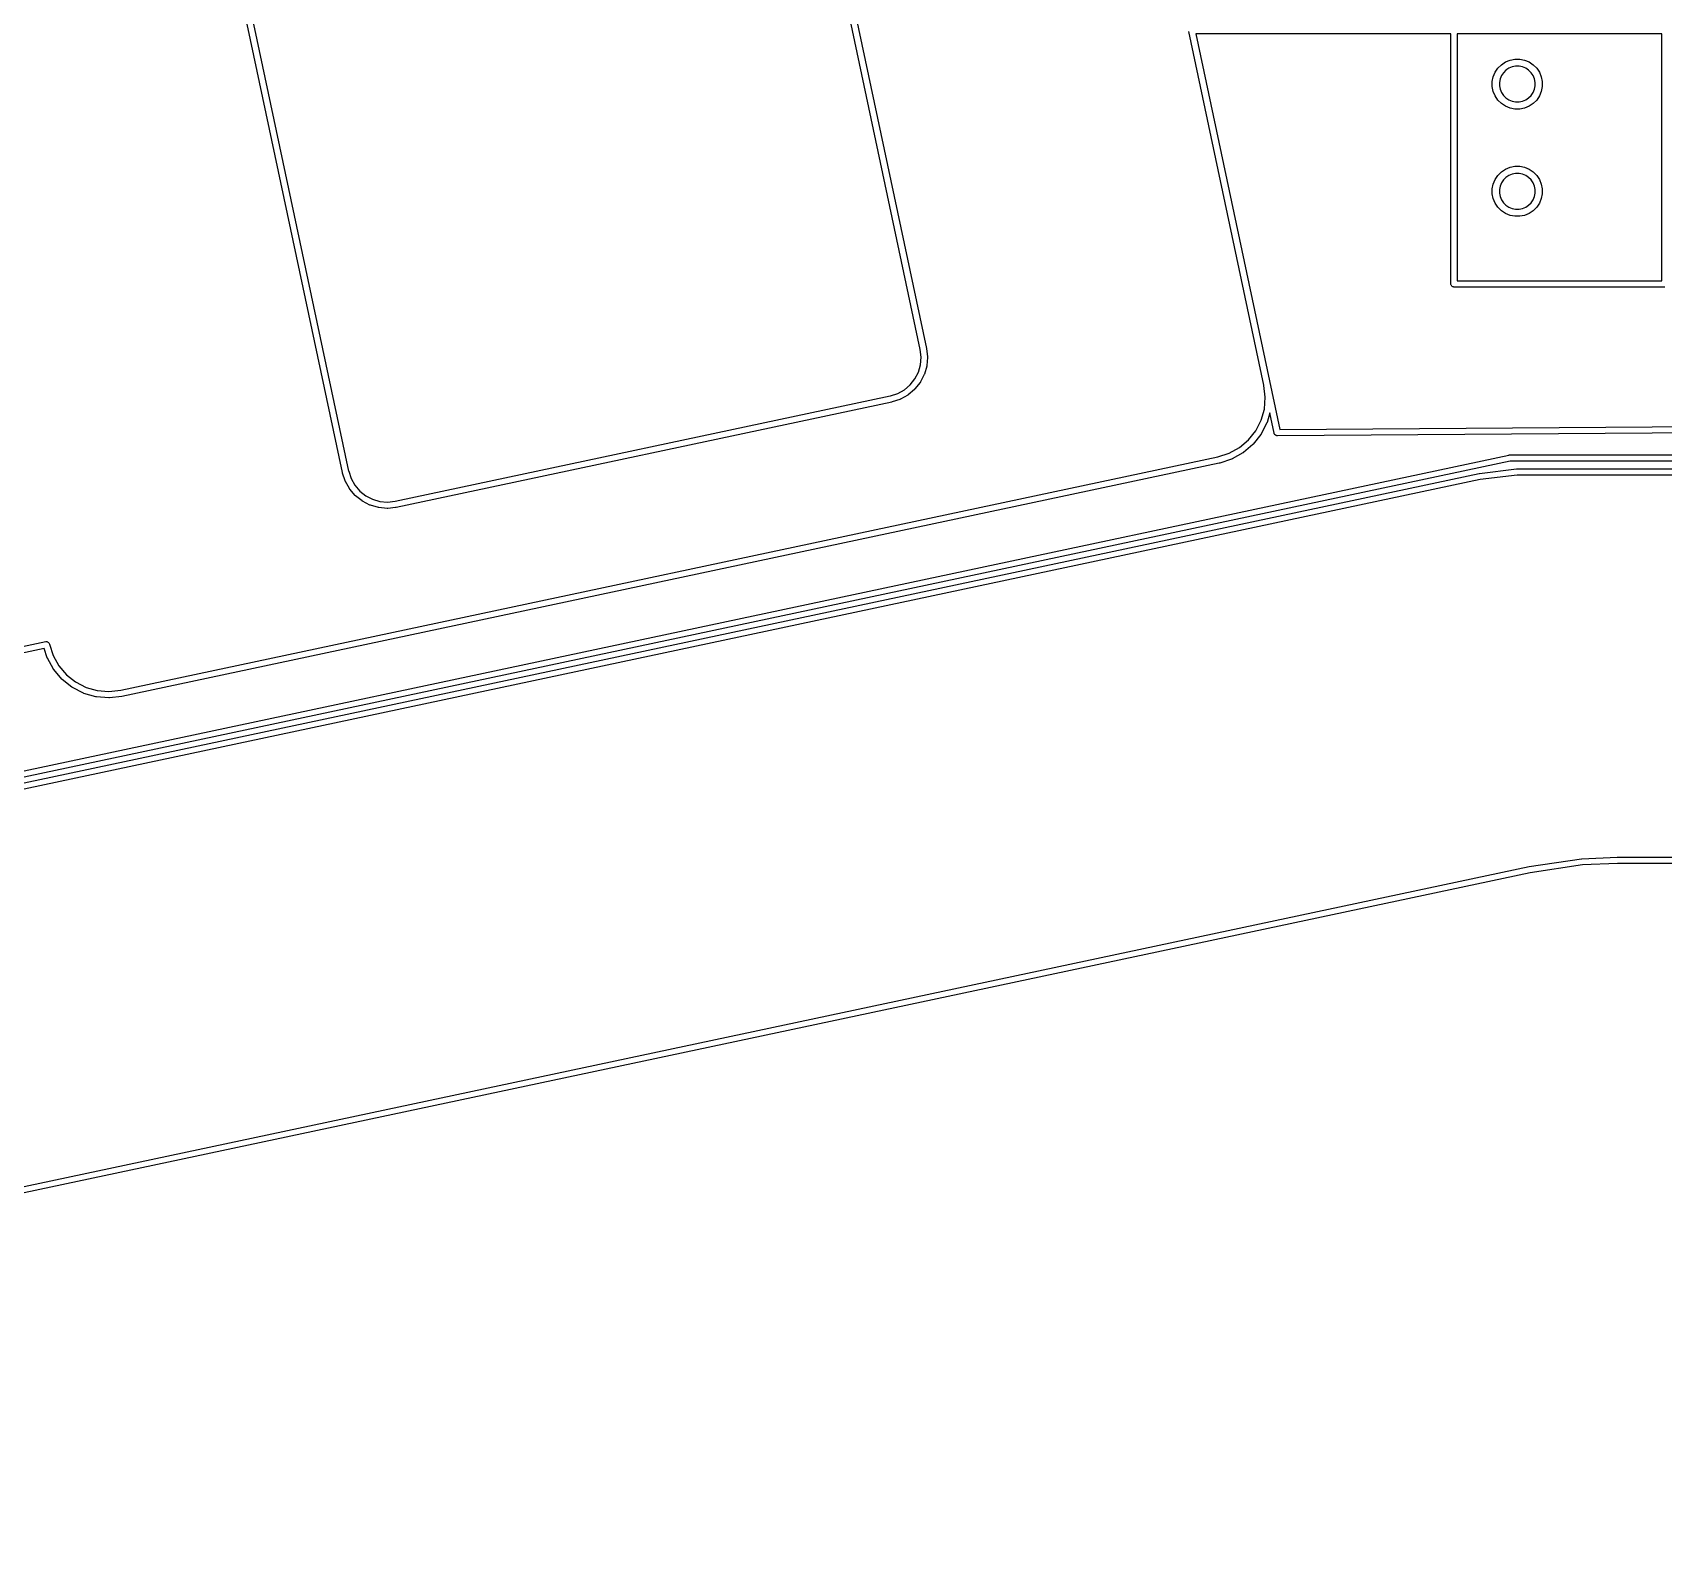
# Model space of a CAD drawing. Extents: x 18 to 369, y 6 to 139.
# Drawn here: x 253.19 to 291.83, y 5.84 to 41.82 of the extents above; entities that cross this region are included whole.
import ezdxf

# ---------------------------------------------------------------- set-up
doc = ezdxf.new("R2010")
doc.units = 0
doc.layers.add('BLACK', color=7, linetype='CONTINUOUS')

msp = doc.modelspace()

# ---------------------------------------------------------------- linework, layer by layer
at = {"layer": 'BLACK', "linetype": 'CONTINUOUS'}
for p, q in [((274.224, 34.3187), (271.73, 46.0528)), ((271.876, 46.0878), (274.372, 34.3428)), ((260.531, 31.4009), (258.035, 43.1459)), ((258.183, 43.1699), (260.677, 31.4358)), ((282.369, 33.4694), (280.587, 41.8513)), ((286.799, 41.7951), (280.752, 41.7951)), ((280.752, 41.7951), (282.744, 32.4253)), ((286.799, 35.8756), (286.799, 41.7951)), ((291.799, 41.7951), (286.949, 41.7951)), ((286.949, 41.7951), (286.949, 35.9469)), ((291.799, 35.9469), (291.799, 41.7951)), ((287.848, 40.8842), (287.913, 40.9811)), ((287.913, 40.9811), (287.995, 41.0636)), ((287.995, 41.0636), (288.092, 41.1284)), ((288.092, 41.1284), (288.2, 41.1731)), ((288.172, 40.9785), (288.103, 40.9322)), ((288.249, 41.0104), (288.172, 40.9785)), ((288.2, 41.1731), (288.314, 41.1958)), ((288.331, 41.0266), (288.249, 41.0104)), ((288.314, 41.1958), (288.431, 41.1958)), ((288.414, 41.0266), (288.331, 41.0266)), ((288.496, 41.0104), (288.414, 41.0266)), ((288.431, 41.1958), (288.545, 41.1731)), ((288.573, 40.9785), (288.496, 41.0104)), ((288.545, 41.1731), (288.653, 41.1284)), ((288.642, 40.9322), (288.573, 40.9785)), ((288.653, 41.1284), (288.75, 41.0636)), ((288.75, 41.0636), (288.833, 40.9811)), ((288.833, 40.9811), (288.897, 40.8842)), ((287.78, 40.662), (287.803, 40.7764)), ((287.78, 40.5454), (287.78, 40.662)), ((287.803, 40.7764), (287.848, 40.8842)), ((287.966, 40.727), (287.95, 40.6453)), ((287.95, 40.6453), (287.95, 40.562)), ((287.998, 40.804), (287.966, 40.727)), ((288.044, 40.8733), (287.998, 40.804)), ((288.103, 40.9322), (288.044, 40.8733)), ((288.701, 40.8733), (288.642, 40.9322)), ((288.747, 40.804), (288.701, 40.8733)), ((288.779, 40.727), (288.747, 40.804)), ((288.796, 40.6453), (288.779, 40.727)), ((288.796, 40.562), (288.796, 40.6453)), ((288.897, 40.8842), (288.942, 40.7764)), ((288.942, 40.7764), (288.965, 40.662)), ((288.965, 40.662), (288.965, 40.5454)), ((287.803, 40.431), (287.78, 40.5454)), ((287.848, 40.3232), (287.803, 40.431)), ((287.913, 40.2262), (287.848, 40.3232)), ((287.995, 40.1437), (287.913, 40.2262)), ((287.95, 40.562), (287.966, 40.4803)), ((287.966, 40.4803), (287.998, 40.4033)), ((287.998, 40.4033), (288.044, 40.3341)), ((288.044, 40.3341), (288.103, 40.2751)), ((288.103, 40.2751), (288.172, 40.2289)), ((288.172, 40.2289), (288.249, 40.197)), ((288.249, 40.197), (288.331, 40.1807)), ((288.414, 40.1807), (288.496, 40.197)), ((288.496, 40.197), (288.573, 40.2289)), ((288.573, 40.2289), (288.642, 40.2751)), ((288.642, 40.2751), (288.701, 40.3341)), ((288.701, 40.3341), (288.747, 40.4033)), ((288.747, 40.4033), (288.779, 40.4803)), ((288.833, 40.2262), (288.75, 40.1437)), ((288.779, 40.4803), (288.796, 40.562)), ((288.897, 40.3232), (288.833, 40.2262)), ((288.942, 40.431), (288.897, 40.3232)), ((288.965, 40.5454), (288.942, 40.431)), ((288.092, 40.0789), (287.995, 40.1437)), ((288.2, 40.0343), (288.092, 40.0789)), ((288.314, 40.0115), (288.2, 40.0343)), ((288.431, 40.0115), (288.314, 40.0115)), ((288.331, 40.1807), (288.414, 40.1807)), ((288.545, 40.0343), (288.431, 40.0115)), ((288.653, 40.0789), (288.545, 40.0343)), ((288.75, 40.1437), (288.653, 40.0789)), ((288.2, 38.6331), (288.314, 38.6558)), ((288.314, 38.6558), (288.431, 38.6558)), ((288.431, 38.6558), (288.545, 38.6331)), ((287.803, 38.2364), (287.848, 38.3442)), ((287.848, 38.3442), (287.913, 38.4411)), ((287.913, 38.4411), (287.995, 38.5236)), ((287.998, 38.264), (287.966, 38.187)), ((287.995, 38.5236), (288.092, 38.5884)), ((288.044, 38.3333), (287.998, 38.264)), ((288.103, 38.3922), (288.044, 38.3333)), ((288.092, 38.5884), (288.2, 38.6331)), ((288.172, 38.4385), (288.103, 38.3922)), ((288.249, 38.4704), (288.172, 38.4385)), ((288.331, 38.4866), (288.249, 38.4704)), ((288.414, 38.4866), (288.331, 38.4866)), ((288.496, 38.4704), (288.414, 38.4866)), ((288.573, 38.4385), (288.496, 38.4704)), ((288.545, 38.6331), (288.653, 38.5884)), ((288.642, 38.3922), (288.573, 38.4385)), ((288.701, 38.3333), (288.642, 38.3922)), ((288.653, 38.5884), (288.75, 38.5236)), ((288.747, 38.264), (288.701, 38.3333)), ((288.779, 38.187), (288.747, 38.264)), ((288.75, 38.5236), (288.833, 38.4411)), ((288.833, 38.4411), (288.897, 38.3442)), ((288.897, 38.3442), (288.942, 38.2364)), ((287.78, 38.122), (287.803, 38.2364)), ((287.78, 38.0054), (287.78, 38.122)), ((287.803, 37.891), (287.78, 38.0054)), ((287.848, 37.7832), (287.803, 37.891)), ((287.966, 38.187), (287.95, 38.1053)), ((287.95, 38.1053), (287.95, 38.022)), ((287.95, 38.022), (287.966, 37.9403)), ((287.966, 37.9403), (287.998, 37.8633)), ((288.747, 37.8633), (288.779, 37.9403)), ((288.796, 38.1053), (288.779, 38.187)), ((288.779, 37.9403), (288.796, 38.022)), ((288.796, 38.022), (288.796, 38.1053)), ((288.942, 37.891), (288.897, 37.7832)), ((288.942, 38.2364), (288.965, 38.122)), ((288.965, 38.0054), (288.942, 37.891)), ((288.965, 38.122), (288.965, 38.0054)), ((287.913, 37.6862), (287.848, 37.7832)), ((287.995, 37.6037), (287.913, 37.6862)), ((288.092, 37.5389), (287.995, 37.6037)), ((287.998, 37.8633), (288.044, 37.7941)), ((288.044, 37.7941), (288.103, 37.7351)), ((288.2, 37.4943), (288.092, 37.5389)), ((288.103, 37.7351), (288.172, 37.6889)), ((288.172, 37.6889), (288.249, 37.657)), ((288.314, 37.4715), (288.2, 37.4943)), ((288.249, 37.657), (288.331, 37.6407)), ((288.331, 37.6407), (288.414, 37.6407)), ((288.414, 37.6407), (288.496, 37.657)), ((288.545, 37.4943), (288.431, 37.4715)), ((288.496, 37.657), (288.573, 37.6889)), ((288.653, 37.5389), (288.545, 37.4943)), ((288.573, 37.6889), (288.642, 37.7351)), ((288.642, 37.7351), (288.701, 37.7941)), ((288.75, 37.6037), (288.653, 37.5389)), ((288.701, 37.7941), (288.747, 37.8633)), ((288.833, 37.6862), (288.75, 37.6037)), ((288.897, 37.7832), (288.833, 37.6862)), ((288.431, 37.4715), (288.314, 37.4715)), ((286.949, 35.9469), (291.799, 35.9469)), ((286.799, 35.8719), (286.799, 35.8756)), ((286.8, 35.8572), (286.799, 35.8719)), ((286.805, 35.8431), (286.8, 35.8572)), ((286.812, 35.8301), (286.805, 35.8431)), ((286.821, 35.8186), (286.812, 35.8301)), ((286.833, 35.8093), (286.821, 35.8186)), ((286.846, 35.8023), (286.833, 35.8093)), ((286.86, 35.798), (286.846, 35.8023)), ((286.871, 35.7969), (286.86, 35.798)), ((286.874, 35.7966), (286.871, 35.7969)), ((286.871, 35.7969), (286.871, 35.7969)), ((286.878, 35.7969), (286.874, 35.7966)), ((291.871, 35.7969), (286.878, 35.7969)), ((274.244, 34.1358), (274.224, 34.3187)), ((274.229, 33.956), (274.244, 34.1358)), ((274.372, 34.3428), (274.373, 34.3393)), ((274.373, 34.3393), (274.373, 34.3392)), ((274.373, 34.3392), (274.394, 34.1453)), ((274.395, 34.1306), (274.378, 33.9362)), ((274.394, 34.1453), (274.394, 34.1442)), ((274.394, 34.1442), (274.394, 34.1374)), ((274.394, 34.1374), (274.395, 34.1306)), ((274.097, 33.6221), (274.18, 33.7826)), ((274.18, 33.7826), (274.229, 33.956)), ((274.316, 33.7205), (274.227, 33.547)), ((274.319, 33.7268), (274.316, 33.7205)), ((274.322, 33.7331), (274.319, 33.7268)), ((274.376, 33.9217), (274.322, 33.7341)), ((274.322, 33.7341), (274.322, 33.7331)), ((274.377, 33.9285), (274.376, 33.9217)), ((274.378, 33.9351), (274.377, 33.9285)), ((274.378, 33.9362), (274.378, 33.9361)), ((274.378, 33.9361), (274.378, 33.9361)), ((274.378, 33.9361), (274.378, 33.9351)), ((273.515, 33.2188), (273.69, 33.2756)), ((273.69, 33.2756), (273.848, 33.3637)), ((273.848, 33.3637), (273.985, 33.4806)), ((273.933, 33.2402), (273.927, 33.2363)), ((273.938, 33.244), (273.933, 33.2402)), ((273.939, 33.2447), (273.938, 33.244)), ((274.088, 33.3712), (273.939, 33.2447)), ((273.939, 33.2447), (273.939, 33.2447)), ((273.939, 33.2447), (273.939, 33.2447)), ((273.985, 33.4806), (274.097, 33.6221)), ((274.093, 33.3761), (274.088, 33.3712)), ((274.097, 33.3809), (274.093, 33.3761)), ((274.098, 33.3817), (274.097, 33.3809)), ((274.219, 33.5346), (274.098, 33.3817)), ((274.098, 33.3817), (274.098, 33.3817)), ((274.098, 33.3817), (274.098, 33.3817)), ((274.223, 33.5404), (274.219, 33.5346)), ((274.227, 33.546), (274.223, 33.5404)), ((274.227, 33.547), (274.227, 33.5469)), ((274.227, 33.5469), (274.227, 33.5469)), ((274.227, 33.5469), (274.227, 33.546)), ((282.37, 33.4639), (282.369, 33.4694)), ((282.401, 33.1838), (282.37, 33.4639)), ((261.778, 30.724), (273.512, 33.2181)), ((273.547, 33.0722), (261.802, 30.5757)), ((273.512, 33.2181), (273.515, 33.2188)), ((273.551, 33.073), (273.547, 33.0722)), ((273.547, 33.0722), (273.547, 33.0722)), ((273.554, 33.074), (273.551, 33.073)), ((273.557, 33.0746), (273.554, 33.074)), ((273.558, 33.0749), (273.557, 33.0746)), ((273.743, 33.1352), (273.558, 33.0749)), ((273.75, 33.138), (273.743, 33.1352)), ((273.756, 33.1406), (273.75, 33.138)), ((273.757, 33.1411), (273.756, 33.1406)), ((273.927, 33.2363), (273.757, 33.1411)), ((273.757, 33.1411), (273.757, 33.1411)), ((273.757, 33.1411), (273.757, 33.1411)), ((282.301, 32.6394), (282.378, 32.9067)), ((282.378, 32.9067), (282.401, 33.1838)), ((282.174, 32.3922), (282.301, 32.6394)), ((282.438, 32.5774), (282.304, 32.3171)), ((282.441, 32.5838), (282.438, 32.5774)), ((282.443, 32.59), (282.441, 32.5838)), ((282.508, 32.815), (282.443, 32.591)), ((282.443, 32.591), (282.443, 32.59)), ((282.609, 32.3382), (282.508, 32.815)), ((282.744, 32.4253), (305.361, 32.5763)), ((281.79, 31.9941), (282.001, 32.1743)), ((282.001, 32.1743), (282.174, 32.3922)), ((282.296, 32.3047), (282.114, 32.0753)), ((282.3, 32.3105), (282.296, 32.3047)), ((282.304, 32.3161), (282.3, 32.3105)), ((282.304, 32.3171), (282.304, 32.3161)), ((282.609, 32.3347), (282.609, 32.3382)), ((282.611, 32.331), (282.609, 32.3347)), ((282.611, 32.3307), (282.611, 32.331)), ((282.612, 32.3273), (282.611, 32.3307)), ((282.614, 32.3206), (282.612, 32.3273)), ((282.614, 32.3204), (282.614, 32.3206)), ((282.614, 32.3202), (282.614, 32.3204)), ((282.617, 32.3138), (282.614, 32.3202)), ((282.621, 32.3076), (282.617, 32.3138)), ((282.621, 32.3075), (282.621, 32.3076)), ((282.621, 32.3073), (282.621, 32.3075)), ((282.626, 32.3017), (282.621, 32.3073)), ((282.63, 32.2963), (282.626, 32.3017)), ((282.63, 32.2961), (282.63, 32.2963)), ((282.631, 32.296), (282.63, 32.2961)), ((282.636, 32.2914), (282.631, 32.296)), ((282.642, 32.287), (282.636, 32.2914)), ((282.642, 32.2869), (282.642, 32.287)), ((282.642, 32.2867), (282.642, 32.2869)), ((282.649, 32.2833), (282.642, 32.2867)), ((282.655, 32.2801), (282.649, 32.2833)), ((282.655, 32.2799), (282.655, 32.2801)), ((282.655, 32.2801), (282.655, 32.2801)), ((282.662, 32.2779), (282.655, 32.2799)), ((282.669, 32.2759), (282.662, 32.2779)), ((282.669, 32.2758), (282.669, 32.2759)), ((282.669, 32.2759), (282.669, 32.2759)), ((282.677, 32.2752), (282.669, 32.2758)), ((282.68, 32.2749), (282.677, 32.2752)), ((282.684, 32.2746), (282.68, 32.2749)), ((282.68, 32.2749), (282.68, 32.2749)), ((282.688, 32.275), (282.684, 32.2746)), ((305.434, 32.4268), (282.688, 32.275)), ((193.464, 11.6855), (288.175, 31.8171)), ((255.277, 26.2445), (281.273, 31.77)), ((281.273, 31.77), (281.279, 31.7714)), ((281.279, 31.7714), (281.547, 31.8584)), ((281.6, 31.718), (281.322, 31.6276)), ((281.547, 31.8584), (281.79, 31.9941)), ((281.607, 31.7207), (281.6, 31.718)), ((281.613, 31.7234), (281.607, 31.7207)), ((281.614, 31.7239), (281.613, 31.7234)), ((281.869, 31.8667), (281.614, 31.7239)), ((281.614, 31.7239), (281.614, 31.7239)), ((281.614, 31.7239), (281.614, 31.7239)), ((281.875, 31.8706), (281.869, 31.8667)), ((281.881, 31.8744), (281.875, 31.8706)), ((282.104, 32.0648), (281.881, 31.8751)), ((281.881, 31.8751), (281.881, 31.8751)), ((281.881, 31.8751), (281.881, 31.8751)), ((281.881, 31.8751), (281.881, 31.8744)), ((282.109, 32.0697), (282.104, 32.0648)), ((282.114, 32.0745), (282.109, 32.0697)), ((282.114, 32.0753), (282.114, 32.0745)), ((288.175, 31.8171), (288.179, 31.8183)), ((288.179, 31.8183), (288.186, 31.8189)), ((288.186, 31.8189), (288.193, 31.8197)), ((288.193, 31.8197), (288.197, 31.8193)), ((288.197, 31.8193), (330.265, 31.8193)), ((288.202, 31.6693), (193.482, 11.536)), ((245.47, 22.4536), (287.471, 31.3812)), ((281.308, 31.6241), (255.301, 26.0963)), ((260.531, 31.4008), (260.531, 31.4009)), ((260.532, 31.3974), (260.531, 31.4008)), ((260.533, 31.3943), (260.532, 31.3974)), ((260.534, 31.3911), (260.533, 31.3943)), ((260.534, 31.3901), (260.534, 31.3911)), ((260.594, 31.2045), (260.534, 31.3901)), ((260.677, 31.4358), (260.678, 31.4328)), ((260.678, 31.4328), (260.735, 31.2578)), ((281.315, 31.6256), (281.308, 31.6241)), ((281.308, 31.6241), (281.308, 31.6241)), ((281.318, 31.6266), (281.315, 31.6256)), ((281.321, 31.6272), (281.318, 31.6266)), ((281.322, 31.6276), (281.321, 31.6272)), ((287.471, 31.3812), (287.474, 31.3815)), ((287.474, 31.3816), (288.357, 31.4883)), ((287.474, 31.3815), (287.474, 31.3816)), ((288.371, 31.339), (287.496, 31.2331)), ((330.379, 31.6693), (288.202, 31.6693)), ((288.357, 31.4883), (288.364, 31.4888)), ((288.364, 31.4888), (288.365, 31.4889)), ((288.365, 31.4889), (288.519, 31.4913)), ((288.523, 31.3414), (288.371, 31.339)), ((288.519, 31.4913), (288.519, 31.4914)), ((288.519, 31.4914), (330.549, 31.4913)), ((330.742, 31.3413), (288.523, 31.3414)), ((287.496, 31.2331), (245.507, 22.3081)), ((260.597, 31.1983), (260.594, 31.2045)), ((260.6, 31.192), (260.597, 31.1983)), ((260.6, 31.1911), (260.6, 31.192)), ((260.696, 31.0207), (260.6, 31.1911)), ((260.699, 31.0151), (260.696, 31.0207)), ((260.703, 31.0095), (260.699, 31.0151)), ((260.704, 31.0087), (260.703, 31.0095)), ((260.83, 30.86), (260.704, 31.0087)), ((260.704, 31.0087), (260.704, 31.0087)), ((260.704, 31.0087), (260.704, 31.0087)), ((260.735, 31.2578), (260.823, 31.1003)), ((260.823, 31.1003), (260.94, 30.9629)), ((260.94, 30.9629), (261.081, 30.8508)), ((260.835, 30.8553), (260.83, 30.86)), ((260.84, 30.8505), (260.835, 30.8553)), ((260.841, 30.8499), (260.84, 30.8505)), ((260.994, 30.7287), (260.841, 30.8499)), ((261, 30.725), (260.994, 30.7287)), ((261.005, 30.7212), (261, 30.725)), ((261.006, 30.7207), (261.005, 30.7212)), ((261.18, 30.6315), (261.006, 30.7207)), ((261.006, 30.7207), (261.006, 30.7207)), ((261.006, 30.7207), (261.006, 30.7207)), ((261.081, 30.8508), (261.242, 30.7683)), ((261.186, 30.629), (261.18, 30.6315)), ((261.192, 30.6264), (261.186, 30.629)), ((261.193, 30.6261), (261.192, 30.6264)), ((261.381, 30.5723), (261.193, 30.6261)), ((261.242, 30.7683), (261.415, 30.7185)), ((261.388, 30.5711), (261.381, 30.5723)), ((261.394, 30.5698), (261.388, 30.5711)), ((261.395, 30.5697), (261.394, 30.5698)), ((261.59, 30.5534), (261.395, 30.5697)), ((261.415, 30.7185), (261.595, 30.7034)), ((261.597, 30.5535), (261.59, 30.5534)), ((261.595, 30.7034), (261.778, 30.724)), ((261.603, 30.5535), (261.597, 30.5535)), ((261.604, 30.5536), (261.603, 30.5535)), ((261.791, 30.5745), (261.604, 30.5536)), ((261.604, 30.5536), (261.604, 30.5536)), ((261.802, 30.5757), (261.791, 30.5745)), ((261.791, 30.5745), (261.791, 30.5745)), ((203.186, 16.7015), (253.499, 27.3959)), ((253.46, 27.2343), (203.21, 16.5533)), ((253.532, 27.0139), (253.46, 27.2343)), ((253.499, 27.3959), (253.51, 27.3972)), ((253.51, 27.3972), (253.525, 27.3959)), ((253.525, 27.3959), (253.539, 27.3918)), ((253.539, 27.3918), (253.552, 27.385)), ((253.552, 27.385), (253.564, 27.3758)), ((253.564, 27.3758), (253.573, 27.3645)), ((253.573, 27.3645), (253.58, 27.3516)), ((253.58, 27.3516), (253.585, 27.3375)), ((253.585, 27.3375), (253.585, 27.3346)), ((253.585, 27.3346), (253.672, 27.0672)), ((253.672, 27.0672), (253.808, 26.8245)), ((253.534, 27.0077), (253.532, 27.0139)), ((253.537, 27.0014), (253.534, 27.0077)), ((253.537, 27.0005), (253.537, 27.0014)), ((253.68, 26.7449), (253.537, 27.0005)), ((253.537, 27.0005), (253.537, 27.0005)), ((253.537, 27.0005), (253.537, 27.0005)), ((253.684, 26.7394), (253.68, 26.7449)), ((253.688, 26.7337), (253.684, 26.7394)), ((253.689, 26.7329), (253.688, 26.7337)), ((253.878, 26.51), (253.689, 26.7329)), ((253.689, 26.7329), (253.689, 26.7329)), ((253.689, 26.7329), (253.689, 26.7329)), ((253.808, 26.8245), (253.988, 26.6128)), ((253.883, 26.5053), (253.878, 26.51)), ((253.888, 26.5005), (253.883, 26.5053)), ((253.889, 26.4998), (253.888, 26.5005)), ((254.118, 26.318), (253.889, 26.4998)), ((253.988, 26.6128), (254.206, 26.4401)), ((254.124, 26.3143), (254.118, 26.318)), ((254.13, 26.3105), (254.124, 26.3143)), ((254.131, 26.31), (254.13, 26.3105)), ((254.391, 26.1762), (254.131, 26.31)), ((254.131, 26.31), (254.131, 26.31)), ((254.131, 26.31), (254.131, 26.31)), ((254.206, 26.4401), (254.453, 26.313)), ((254.453, 26.313), (254.72, 26.2364)), ((254.397, 26.1737), (254.391, 26.1762)), ((254.404, 26.1711), (254.397, 26.1737)), ((254.405, 26.1708), (254.404, 26.1711)), ((254.686, 26.0901), (254.405, 26.1708)), ((254.693, 26.0889), (254.686, 26.0901)), ((254.699, 26.0876), (254.693, 26.0889)), ((254.7, 26.0875), (254.699, 26.0876)), ((254.992, 26.063), (254.7, 26.0875)), ((254.7, 26.0875), (254.7, 26.0875)), ((254.7, 26.0875), (254.7, 26.0875)), ((254.72, 26.2364), (254.997, 26.2131)), ((254.999, 26.0631), (254.992, 26.063)), ((254.997, 26.2131), (255.277, 26.2445)), ((255.006, 26.0631), (254.999, 26.0631)), ((255.007, 26.0632), (255.006, 26.0631)), ((255.298, 26.0958), (255.007, 26.0632)), ((255.007, 26.0632), (255.007, 26.0632)), ((255.301, 26.0963), (255.298, 26.0959)), ((255.298, 26.0959), (255.298, 26.0958)), ((213.015, 5.9924), (288.654, 22.07)), ((288.654, 22.07), (288.656, 22.0702)), ((288.656, 22.0702), (289.897, 22.2535)), ((289.915, 22.1045), (288.679, 21.922)), ((289.897, 22.2535), (289.901, 22.2538)), ((289.901, 22.2538), (289.905, 22.2542)), ((289.905, 22.2542), (290.74, 22.2892)), ((290.747, 22.1394), (289.915, 22.1045)), ((290.74, 22.2892), (290.741, 22.2894)), ((290.741, 22.2894), (367.362, 22.2894)), ((367.366, 22.1394), (290.747, 22.1394)), ((288.679, 21.922), (213.04, 5.8444))]:
    msp.add_line(p, q, dxfattribs=at)

doc.saveas('drawing.dxf')
